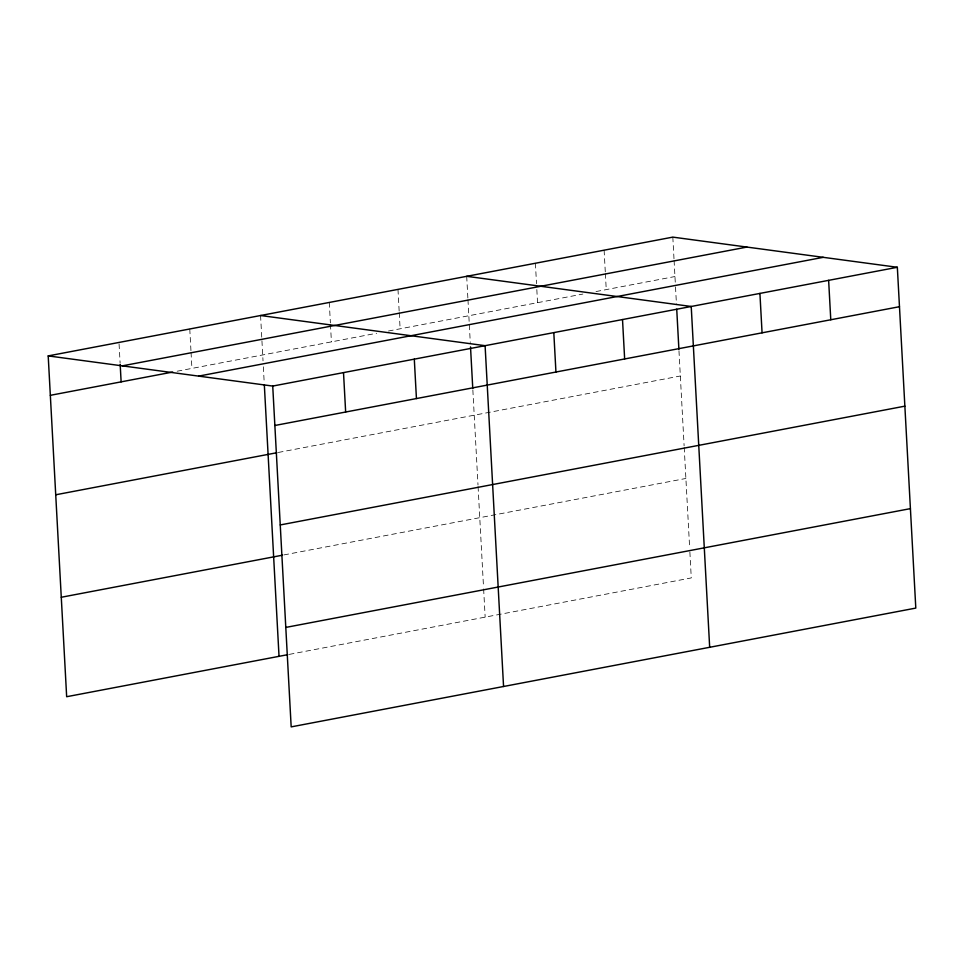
<?xml version="1.0" encoding="UTF-8"?>
<svg xmlns="http://www.w3.org/2000/svg" width="964" height="964" viewBox="0 0 964 964"><rect width="100%" height="100%" fill="white"/><g stroke="black" fill="none" stroke-linecap="round" stroke-linejoin="round"><path stroke-width="0.72" stroke-dasharray="4.82 3.62" d="M177.171 371.212L376.731 333.255M388.432 331.026L582.859 294.056M596.017 291.55L674.957 276.535M278.319 452.453L680.343 375.996M283.874 554.927L685.886 478.469M289.26 654.387L691.272 577.93L689.754 549.721M672.824 237.12L674.005 259.015M674.089 260.485L675.439 285.452M675.511 286.935L676.487 304.745M678.969 350.763L684.115 445.802M684.199 447.284L689.67 548.239M604.115 250.194L605.296 272.089M605.38 273.547L606.248 289.61M535.406 263.256L536.514 283.693M536.827 289.537L537.538 302.672M466.697 276.319L467.877 298.225M467.962 299.683L470.275 342.461M472.854 389.962L477.999 485M478.072 486.483L483.542 587.438M483.627 588.932L485.157 617.129M397.987 289.393L399.168 311.288M399.253 312.746L400.12 328.808M329.278 302.455L330.387 322.892M330.459 324.35L331.411 341.871M260.569 315.517L263.027 360.873M263.353 366.814L264.232 383.142M189.775 328.989L190.968 350.884M191.041 352.342L191.92 368.405M119.066 343.907L120.102 362.886"/><path stroke-width="1.45" d="M48.2 355.909L672.824 237.12L897.339 267.281L915.8 608.091L291.176 726.88L272.728 386.07L48.2 355.909L66.661 696.719L287.802 654.664M122.295 365.862L746.907 247.073M50.333 395.324L172.737 372.044M198.632 376.117L823.244 257.328M272.728 386.07L897.339 267.281M274.861 425.486L899.472 306.697M55.719 494.785L276.861 452.731M280.247 524.946L904.859 406.157M61.274 597.258L282.416 555.204M285.79 627.419L910.414 508.631M466.697 276.319L691.224 306.48L709.673 647.29M260.569 315.517L485.097 345.678L503.557 686.489M828.63 280.343L830.775 319.771M759.921 293.418L762.066 332.833M676.728 309.203L678.897 349.281M622.515 319.554L624.648 358.969M553.806 332.616L555.939 372.032M470.516 346.919L472.77 388.48M414.303 359.15L416.436 398.566M343.509 372.61L345.654 412.026M264.317 384.624L279.03 656.327M120.175 364.344L121.127 381.865"/></g></svg>
